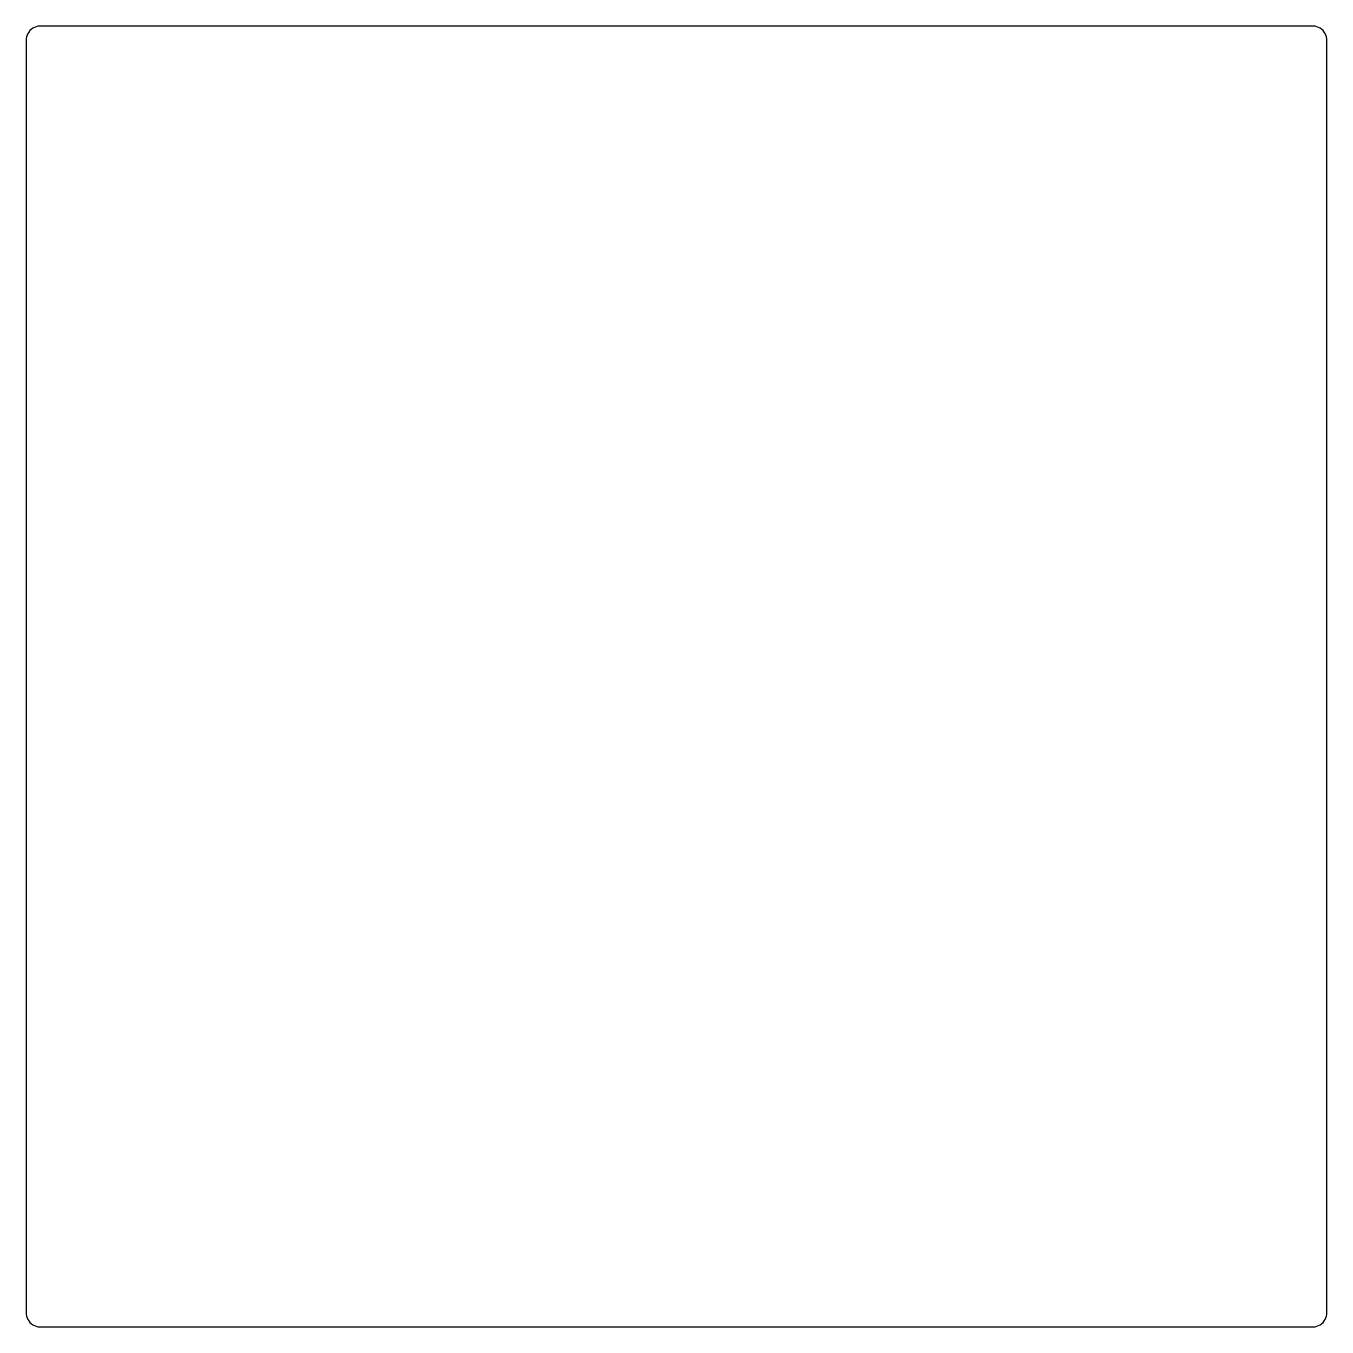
# Model space of a CAD drawing. Header units: metres. Extents: x 9 to 456, y 9 to 456.
import ezdxf

# ---------------------------------------------------------------- set-up
doc = ezdxf.new("R2010")
doc.units = ezdxf.units.M

msp = doc.modelspace()

# ---------------------------------------------------------------- linework, layer by layer
for p, q in [((13.686, 455.99), (13.0631, 455.911)), ((14, 455.99), (13.686, 455.99)), ((451, 456), (14, 456)), ((14, 456), (14, 455.99)), ((451, 455.99), (451, 456)), ((451.314, 455.99), (451, 455.99)), ((451.937, 455.911), (451.314, 455.99)), ((9.03941, 451.627), (9, 451)), ((9.15707, 452.243), (9.03941, 451.627)), ((9.3511, 452.841), (9.15707, 452.243)), ((9.61845, 453.409), (9.3511, 452.841)), ((9.95491, 453.939), (9.61845, 453.409)), ((10.3551, 454.423), (9.95491, 453.939)), ((10.8129, 454.853), (10.3551, 454.423)), ((11.3209, 455.222), (10.8129, 454.853)), ((11.8711, 455.524), (11.3209, 455.222)), ((12.4549, 455.755), (11.8711, 455.524)), ((13.0631, 455.911), (12.4549, 455.755)), ((452.545, 455.755), (451.937, 455.911)), ((453.129, 455.524), (452.545, 455.755)), ((453.679, 455.222), (453.129, 455.524)), ((454.187, 454.853), (453.679, 455.222)), ((454.645, 454.423), (454.187, 454.853)), ((455.045, 453.939), (454.645, 454.423)), ((455.382, 453.409), (455.045, 453.939)), ((455.649, 452.841), (455.382, 453.409)), ((455.843, 452.243), (455.649, 452.841)), ((455.961, 451.627), (455.843, 452.243)), ((456, 451), (455.961, 451.627)), ((9, 451), (9, 14)), ((456, 14), (456, 451)), ((9, 14), (9.03941, 13.3733)), ((455.961, 13.3733), (456, 14)), ((9.03941, 13.3733), (9.15707, 12.7565)), ((9.15707, 12.7565), (9.3511, 12.1594)), ((9.3511, 12.1594), (9.61845, 11.5912)), ((9.61845, 11.5912), (9.95491, 11.0611)), ((9.95491, 11.0611), (10.3551, 10.5773)), ((10.3551, 10.5773), (10.8129, 10.1474)), ((10.8129, 10.1474), (11.3209, 9.77835)), ((11.3209, 9.77835), (11.8711, 9.47586)), ((11.8711, 9.47586), (12.4549, 9.24471)), ((12.4549, 9.24471), (13.0631, 9.08856)), ((13.0631, 9.08856), (13.686, 9.00986)), ((13.686, 9.00986), (14, 9.00986)), ((14, 9.00986), (14, 9)), ((14, 9), (451, 9)), ((451, 9.00986), (451.314, 9.00986)), ((451, 9), (451, 9.00986)), ((451.314, 9.00986), (451.937, 9.08856)), ((451.937, 9.08856), (452.545, 9.24471)), ((452.545, 9.24471), (453.129, 9.47586)), ((453.129, 9.47586), (453.679, 9.77835)), ((453.679, 9.77835), (454.187, 10.1474)), ((454.187, 10.1474), (454.645, 10.5773)), ((454.645, 10.5773), (455.045, 11.0611)), ((455.045, 11.0611), (455.382, 11.5912)), ((455.382, 11.5912), (455.649, 12.1594)), ((455.649, 12.1594), (455.843, 12.7565)), ((455.843, 12.7565), (455.961, 13.3733))]:
    msp.add_line(p, q)

doc.saveas('drawing.dxf')
